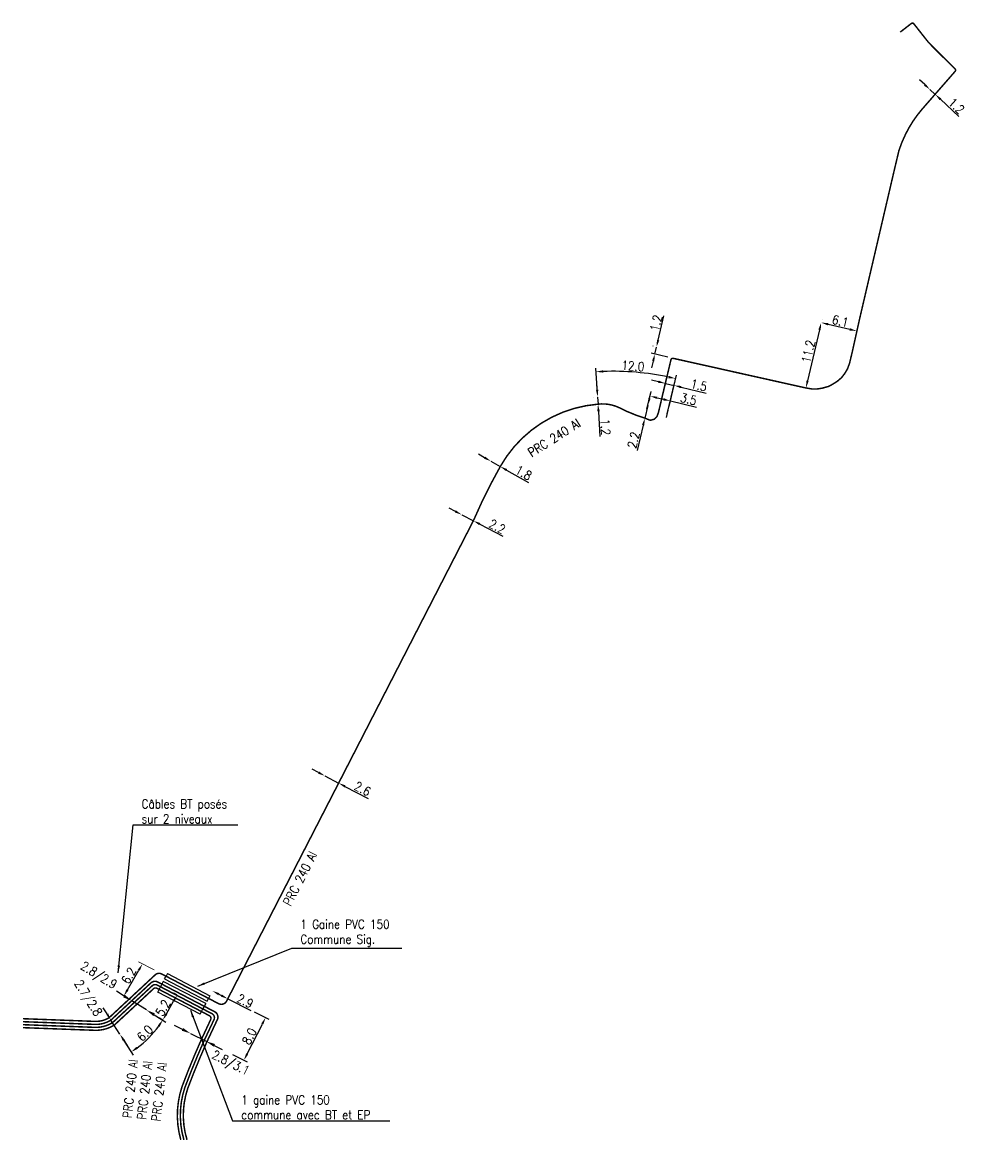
# Model space of a CAD drawing. Header units: millimetres. Extents: x 156382 to 158006, y 120998 to 122000.
# Drawn here: x 156999.9 to 157157.7, y 120999.9 to 121186.9 of the extents above; entities that cross this region are included whole.
import ezdxf
from ezdxf.enums import TextEntityAlignment as Align

# ---------------------------------------------------------------- set-up
doc = ezdxf.new("R2010")
doc.units = ezdxf.units.MM
doc.header["$PDMODE"] = 34
doc.layers.get('DEFPOINTS').update_dxf_attribs({"linetype": 'CONTINUOUS'})
doc.layers.add('M_110', color=1, linetype='M_ST_10')
doc.layers.add('M_400', color=7, linetype='CONTINUOUS')
doc.styles.get("Standard").update_dxf_attribs({"font": 'romans.shx', "width": 0.85})
doc.linetypes.add('M_ST_10', pattern='A,5,-0.3,["++",Standard,S=1,R=0,X=0,Y=-0.5],-2.8', length=8.1)
doc.dimstyles.get("Standard").update_dxf_attribs({"dimtxt": 1.5, "dimasz": 1.2, "dimexe": 0.625, "dimexo": 0.625, "dimgap": 0.25, "dimtad": 1, "dimdec": 1, "dimzin": 0, "dimdsep": 46, "dimtxsty": 'Standard', "dimcen": -0.5, "dimadec": 0, "dimazin": 0, "dimtfac": 1, "dimtdec": 1, "dimtmove": 0, "dimatfit": 3, "dimfxl": 0, "dimtolj": 1, "dimtzin": 0, "dimarcsym": 0})

# ---------------------------------------------------------------- blocks, each defined once
blk = doc.blocks.new('*D205')
at = {"layer": 'DEFPOINTS', "color": 0, "linetype": 'Continuous', "transparency": 16777216}
for p in [(157027.98, 121017.81), (157030.61, 121016.49), (157030.61, 121016.49)]:
    blk.add_point(p, dxfattribs=at)
at = {"layer": 'M_110', "color": 0, "linetype": 'Continuous', "lineweight": -2, "transparency": 16777216}
for p, q in [((157026.64, 121018.48), (157025.3, 121019.16)), ((157027.98, 121017.81), (157030.61, 121016.49)), ((157031.95, 121015.81), (157033.3, 121015.14))]:
    blk.add_line(p, q, dxfattribs=at)
at = {"layer": 'M_110', "color": 0, "linetype": 'Continuous', "transparency": 16777216}
for points in [[(157026.75, 121018.71), (157026.52, 121018.26), (157027.98, 121017.81)], [(157032.07, 121016.04), (157031.84, 121015.59), (157030.61, 121016.49)]]:
    blk.add_solid(points, dxfattribs=at)
at = {"layer": 'M_110', "color": 0, "linetype": 'Continuous', "transparency": 16777216, "insert": (157034.62, 121012.69), "char_height": 1.5, "attachment_point": 5, "rotation": 333.3538}
blk.add_mtext('\\A1;2.8/3.1', dxfattribs=at)
blk = doc.blocks.new('*D206')
at = {"layer": 'DEFPOINTS', "color": 0, "linetype": 'Continuous', "transparency": 16777216}
for p in [(157031.64, 121024.93), (157034.21, 121023.6), (157034.21, 121023.6)]:
    blk.add_point(p, dxfattribs=at)
at = {"layer": 'M_110', "color": 0, "linetype": 'Continuous', "lineweight": -2, "transparency": 16777216}
for p, q in [((157032.7, 121024.38), (157033.15, 121024.15)), ((157034.21, 121023.6), (157038.05, 121021.63))]:
    blk.add_line(p, q, dxfattribs=at)
at = {"layer": 'M_110', "color": 0, "linetype": 'Continuous', "transparency": 16777216}
for points in [[(157032.79, 121024.55), (157032.61, 121024.2), (157031.64, 121024.93)], [(157033.24, 121024.33), (157033.06, 121023.97), (157034.21, 121023.6)]]:
    blk.add_solid(points, dxfattribs=at)
at = {"layer": 'M_110', "color": 0, "linetype": 'Continuous', "transparency": 16777216, "insert": (157037.12, 121023.23), "char_height": 1.5, "attachment_point": 5, "rotation": 332.7917}
blk.add_mtext('\\A1;2.9', dxfattribs=at)
blk = doc.blocks.new('*D207')
at = {"layer": 'DEFPOINTS', "color": 0, "linetype": 'Continuous', "transparency": 16777216}
for p in [(157038.08, 121021.69), (157040.53, 121020.45), (157034.47, 121014.55)]:
    blk.add_point(p, dxfattribs=at)
at = {"layer": 'M_110', "color": 0, "linetype": 'Continuous', "lineweight": -2, "transparency": 16777216}
for p, q in [((157038.64, 121021.41), (157041.09, 121020.17)), ((157037.46, 121014.39), (157039.99, 121019.38)), ((157035.02, 121014.27), (157037.47, 121013.03))]:
    blk.add_line(p, q, dxfattribs=at)
at = {"layer": 'M_110', "color": 0, "linetype": 'Continuous', "transparency": 16777216}
for points in [[(157039.81, 121019.47), (157040.16, 121019.29), (157040.53, 121020.45)], [(157037.28, 121014.48), (157037.63, 121014.3), (157036.91, 121013.31)]]:
    blk.add_solid(points, dxfattribs=at)
at = {"layer": 'M_110', "color": 0, "linetype": 'Continuous', "transparency": 16777216, "insert": (157037.82, 121017.32), "char_height": 1.5, "attachment_point": 5, "rotation": 63.1505}
blk.add_mtext('\\A1;8.0', dxfattribs=at)
blk = doc.blocks.new('*D208')
at = {"layer": 'DEFPOINTS', "color": 0, "linetype": 'Continuous', "transparency": 16777216}
for p in [(157050.44, 121060.9), (157052.75, 121059.69), (157052.75, 121059.69)]:
    blk.add_point(p, dxfattribs=at)
at = {"layer": 'M_110', "color": 0, "linetype": 'Continuous', "lineweight": -2, "transparency": 16777216}
for p, q in [((157049.38, 121061.45), (157048.31, 121062.01)), ((157050.44, 121060.9), (157052.75, 121059.69)), ((157053.81, 121059.14), (157057.68, 121057.11))]:
    blk.add_line(p, q, dxfattribs=at)
at = {"layer": 'M_110', "color": 0, "linetype": 'Continuous', "transparency": 16777216}
for points in [[(157049.47, 121061.63), (157049.29, 121061.27), (157050.44, 121060.9)], [(157053.9, 121059.31), (157053.72, 121058.96), (157052.75, 121059.69)]]:
    blk.add_solid(points, dxfattribs=at)
at = {"layer": 'M_110', "color": 0, "linetype": 'Continuous', "transparency": 16777216, "insert": (157056.74, 121058.73), "char_height": 1.5, "attachment_point": 5, "rotation": 332.4096}
blk.add_mtext('\\A1;2.6', dxfattribs=at)
blk = doc.blocks.new('*D209')
at = {"layer": 'DEFPOINTS', "color": 0, "linetype": 'Continuous', "transparency": 16777216}
for p in [(157073.32, 121104.58), (157075.27, 121103.56), (157075.27, 121103.56)]:
    blk.add_point(p, dxfattribs=at)
at = {"layer": 'M_110', "color": 0, "linetype": 'Continuous', "lineweight": -2, "transparency": 16777216}
for p, q in [((157072.26, 121105.13), (157071.2, 121105.69)), ((157073.32, 121104.58), (157075.27, 121103.56)), ((157076.34, 121103), (157080.21, 121100.98))]:
    blk.add_line(p, q, dxfattribs=at)
at = {"layer": 'M_110', "color": 0, "linetype": 'Continuous', "transparency": 16777216}
for points in [[(157072.35, 121105.31), (157072.17, 121104.96), (157073.32, 121104.58)], [(157076.43, 121103.18), (157076.25, 121102.83), (157075.27, 121103.56)]]:
    blk.add_solid(points, dxfattribs=at)
at = {"layer": 'M_110', "color": 0, "linetype": 'Continuous', "transparency": 16777216, "insert": (157079.27, 121102.6), "char_height": 1.5, "attachment_point": 5, "rotation": 332.4096}
blk.add_mtext('\\A1;2.2', dxfattribs=at)
blk = doc.blocks.new('*D210')
at = {"layer": 'DEFPOINTS', "color": 0, "linetype": 'Continuous', "transparency": 16777216}
for p in [(157104.81, 121124.42), (157104.15, 121121.66), (157107.56, 121120.85)]:
    blk.add_point(p, dxfattribs=at)
at = {"layer": 'M_110', "color": 0, "linetype": 'Continuous', "lineweight": -2, "transparency": 16777216}
for p, q in [((157104.3, 121122.26), (157104.95, 121125.02)), ((157105.98, 121124.14), (157107.05, 121123.89)), ((157107.7, 121121.46), (157108.36, 121124.22)), ((157108.21, 121123.61), (157112.56, 121122.58))]:
    blk.add_line(p, q, dxfattribs=at)
at = {"layer": 'M_110', "color": 0, "linetype": 'Continuous', "transparency": 16777216}
for points in [[(157106.02, 121124.33), (157105.93, 121123.95), (157104.81, 121124.42)], [(157107.09, 121124.08), (157107, 121123.69), (157108.21, 121123.61)]]:
    blk.add_solid(points, dxfattribs=at)
at = {"layer": 'M_110', "color": 0, "linetype": 'Continuous', "transparency": 16777216, "insert": (157111.25, 121123.92), "char_height": 1.5, "attachment_point": 5, "rotation": 346.6711}
blk.add_mtext('\\A1;3.5', dxfattribs=at)
blk = doc.blocks.new('*D211')
at = {"layer": 'DEFPOINTS', "color": 0, "linetype": 'Continuous', "transparency": 16777216}
for p in [(157104.44, 121122.87), (157103.94, 121120.73), (157103.94, 121120.73)]:
    blk.add_point(p, dxfattribs=at)
at = {"layer": 'M_110', "color": 0, "linetype": 'Continuous', "lineweight": -2, "transparency": 16777216}
for p, q in [((157104.72, 121124.04), (157105, 121125.21)), ((157104.44, 121122.87), (157103.94, 121120.73)), ((157103.66, 121119.56), (157102.65, 121115.31))]:
    blk.add_line(p, q, dxfattribs=at)
at = {"layer": 'M_110', "color": 0, "linetype": 'Continuous', "transparency": 16777216}
for points in [[(157104.53, 121124.09), (157104.91, 121123.99), (157104.44, 121122.87)], [(157103.47, 121119.61), (157103.85, 121119.52), (157103.94, 121120.73)]]:
    blk.add_solid(points, dxfattribs=at)
at = {"layer": 'M_110', "color": 0, "linetype": 'Continuous', "transparency": 16777216, "insert": (157102.04, 121117.08), "char_height": 1.5, "attachment_point": 5, "rotation": 76.6711}
blk.add_mtext('\\A1;2.2', dxfattribs=at)
blk = doc.blocks.new('*D212')
at = {"layer": 'DEFPOINTS', "color": 0, "linetype": 'Continuous', "transparency": 16777216}
for p in [(157104.7, 121128.16), (157096.04, 121124.27), (157096.21, 121121.45), (157107.56, 121120.85), (157107.85, 121122.07)]:
    blk.add_point(p, dxfattribs=at)
at = {"layer": 'M_110', "color": 0, "linetype": 'Continuous', "lineweight": -2, "transparency": 16777216}
for p, q in [((157096, 121124.89), (157095.74, 121129.11)), ((157107.99, 121122.68), (157109.24, 121127.95))]:
    blk.add_line(p, q, dxfattribs=at)
blk.add_arc((157098.58, 121082.96), 45.61, 78.1785, 92.0196, dxfattribs=at)
at = {"layer": 'M_110', "color": 0, "linetype": 'Continuous', "transparency": 16777216}
for points in [[(157096.99, 121128.35), (157096.97, 121128.75), (157095.78, 121128.49)], [(157107.97, 121127.8), (157107.89, 121127.41), (157109.1, 121127.35)]]:
    blk.add_solid(points, dxfattribs=at)
at = {"layer": 'M_110', "color": 0, "linetype": 'Continuous', "transparency": 16777216, "insert": (157101.95, 121129.45), "char_height": 1.5, "attachment_point": 5, "rotation": 355.8599}
blk.add_mtext('\\A1;12.0', dxfattribs=at)
blk = doc.blocks.new('*D213')
at = {"layer": 'DEFPOINTS', "color": 0, "linetype": 'Continuous', "transparency": 16777216}
for p in [(157096.04, 121124.27), (157096.11, 121123.07), (157096.11, 121123.07)]:
    blk.add_point(p, dxfattribs=at)
at = {"layer": 'M_110', "color": 0, "linetype": 'Continuous', "lineweight": -2, "transparency": 16777216}
for p, q in [((157095.96, 121125.47), (157095.89, 121126.66)), ((157095.41, 121124.23), (157095.41, 121124.23)), ((157095.49, 121123.03), (157095.49, 121123.03)), ((157096.04, 121124.27), (157096.11, 121123.07)), ((157096.19, 121121.87), (157096.44, 121117.69))]:
    blk.add_line(p, q, dxfattribs=at)
at = {"layer": 'M_110', "color": 0, "linetype": 'Continuous', "transparency": 16777216}
for points in [[(157096.16, 121125.48), (157095.77, 121125.45), (157096.04, 121124.27)], [(157096.39, 121121.89), (157095.99, 121121.86), (157096.11, 121123.07)]]:
    blk.add_solid(points, dxfattribs=at)
at = {"layer": 'M_110', "color": 0, "linetype": 'Continuous', "transparency": 16777216, "insert": (157097.35, 121119.24), "char_height": 1.5, "attachment_point": 5, "rotation": 273.5271}
blk.add_mtext('\\A1;1.2', dxfattribs=at)
blk = doc.blocks.new('*D214')
at = {"layer": 'DEFPOINTS', "color": 0, "linetype": 'Continuous', "transparency": 16777216}
for p in [(157078.21, 121113.53), (157079.77, 121112.64), (157079.77, 121112.64)]:
    blk.add_point(p, dxfattribs=at)
at = {"layer": 'M_110', "color": 0, "linetype": 'Continuous', "lineweight": -2, "transparency": 16777216}
for p, q in [((157077.16, 121114.12), (157076.12, 121114.71)), ((157078.21, 121113.53), (157079.77, 121112.64)), ((157080.82, 121112.05), (157084.47, 121109.99))]:
    blk.add_line(p, q, dxfattribs=at)
at = {"layer": 'M_110', "color": 0, "linetype": 'Continuous', "transparency": 16777216}
for points in [[(157077.26, 121114.29), (157077.06, 121113.94), (157078.21, 121113.53)], [(157080.92, 121112.22), (157080.72, 121111.87), (157079.77, 121112.64)]]:
    blk.add_solid(points, dxfattribs=at)
at = {"layer": 'M_110', "color": 0, "linetype": 'Continuous', "transparency": 16777216, "insert": (157083.66, 121111.59), "char_height": 1.5, "attachment_point": 5, "rotation": 330.5096}
blk.add_mtext('\\A1;1.8', dxfattribs=at)
blk = doc.blocks.new('*D215')
at = {"layer": 'DEFPOINTS', "color": 0, "linetype": 'Continuous', "transparency": 16777216}
for p in [(157019.95, 121029.44), (157019.95, 121029.44), (157016.84, 121024.08)]:
    blk.add_point(p, dxfattribs=at)
at = {"layer": 'M_110', "color": 0, "linetype": 'Continuous', "lineweight": -2, "transparency": 16777216}
blk.add_line((157017.44, 121025.11), (157019.35, 121028.4), dxfattribs=at)
at = {"layer": 'M_110', "color": 0, "linetype": 'Continuous', "transparency": 16777216}
for points in [[(157019.17, 121028.5), (157019.52, 121028.3), (157019.95, 121029.44)], [(157017.27, 121025.21), (157017.62, 121025.01), (157016.84, 121024.08)]]:
    blk.add_solid(points, dxfattribs=at)
at = {"layer": 'M_110', "color": 0, "linetype": 'Continuous', "transparency": 16777216, "insert": (157017.66, 121027.48), "char_height": 1.5, "attachment_point": 5, "rotation": 59.9079}
blk.add_mtext('\\A1;6.2', dxfattribs=at)
blk = doc.blocks.new('*D216')
at = {"layer": 'DEFPOINTS', "color": 0, "linetype": 'Continuous', "transparency": 16777216}
for p in [(157019.92, 121022.16), (157020.61, 121021.74), (157015.74, 121018.36), (157016.18, 121017.68), (157020.08, 121016.22)]:
    blk.add_point(p, dxfattribs=at)
at = {"layer": 'M_110', "color": 0, "linetype": 'Continuous', "lineweight": -2, "transparency": 16777216}
for p, q in [((157021.14, 121021.41), (157023.87, 121019.71)), ((157016.51, 121017.15), (157018.39, 121014.18))]:
    blk.add_line(p, q, dxfattribs=at)
blk.add_arc((157009.08, 121028.9), 16.79, 306.4335, 324.0707, dxfattribs=at)
at = {"layer": 'M_110', "color": 0, "linetype": 'Continuous', "transparency": 16777216}
for points in [[(157022.5, 121019.16), (157022.84, 121018.93), (157023.34, 121020.04)], [(157019.16, 121015.22), (157018.93, 121015.55), (157018.06, 121014.71)]]:
    blk.add_solid(points, dxfattribs=at)
at = {"layer": 'M_110', "color": 0, "linetype": 'Continuous', "transparency": 16777216, "insert": (157020.36, 121017.85), "char_height": 1.5, "attachment_point": 5, "rotation": 45.6107}
blk.add_mtext('\\A1;6.0', dxfattribs=at)
blk = doc.blocks.new('*D217')
at = {"layer": 'DEFPOINTS', "color": 0, "linetype": 'Continuous', "transparency": 16777216}
for p in [(157014.68, 121020.04), (157014.68, 121020.04), (157016.18, 121017.68)]:
    blk.add_point(p, dxfattribs=at)
at = {"layer": 'M_110', "color": 0, "linetype": 'Continuous', "lineweight": -2, "transparency": 16777216}
for p, q in [((157014.04, 121021.06), (157013.4, 121022.07)), ((157016.18, 121017.68), (157014.68, 121020.04)), ((157016.82, 121016.66), (157017.46, 121015.65))]:
    blk.add_line(p, q, dxfattribs=at)
at = {"layer": 'M_110', "color": 0, "linetype": 'Continuous', "transparency": 16777216}
for points in [[(157014.21, 121021.16), (157013.87, 121020.95), (157014.68, 121020.04)], [(157016.99, 121016.77), (157016.65, 121016.56), (157016.18, 121017.68)]]:
    blk.add_solid(points, dxfattribs=at)
at = {"layer": 'M_110', "color": 0, "linetype": 'Continuous', "transparency": 16777216, "insert": (157010.71, 121023.61), "char_height": 1.5, "attachment_point": 5, "rotation": 302.3372}
blk.add_mtext('\\A1;2.7/2.8', dxfattribs=at)
blk = doc.blocks.new('*D218')
at = {"layer": 'DEFPOINTS', "color": 0, "linetype": 'Continuous', "transparency": 16777216}
for p in [(157018.15, 121023.27), (157018.15, 121023.27), (157020.61, 121021.74)]:
    blk.add_point(p, dxfattribs=at)
at = {"layer": 'M_110', "color": 0, "linetype": 'Continuous', "lineweight": -2, "transparency": 16777216}
for p, q in [((157016.87, 121024.06), (157015.6, 121024.85)), ((157020.61, 121021.74), (157018.15, 121023.27)), ((157021.88, 121020.94), (157023.16, 121020.15))]:
    blk.add_line(p, q, dxfattribs=at)
at = {"layer": 'M_110', "color": 0, "linetype": 'Continuous', "transparency": 16777216}
for points in [[(157017, 121024.27), (157016.74, 121023.84), (157018.15, 121023.27)], [(157022.02, 121021.16), (157021.75, 121020.73), (157020.61, 121021.74)]]:
    blk.add_solid(points, dxfattribs=at)
at = {"layer": 'M_110', "color": 0, "linetype": 'Continuous', "transparency": 16777216, "insert": (157012.55, 121027.36), "char_height": 1.5, "attachment_point": 5, "rotation": 328.1669}
blk.add_mtext('\\A1;2.8/2.9', dxfattribs=at)
blk = doc.blocks.new('*D219')
at = {"layer": 'DEFPOINTS', "color": 0, "linetype": 'Continuous', "transparency": 16777216}
for p in [(157025.73, 121024.23), (157026.26, 121023.93), (157023.88, 121019.74)]:
    blk.add_point(p, dxfattribs=at)
at = {"layer": 'M_110', "color": 0, "linetype": 'Continuous', "lineweight": -2, "transparency": 16777216}
for p, q in [((157025.71, 121024.24), (157025.19, 121024.54)), ((157023.95, 121021.08), (157025.14, 121023.19)), ((157023.34, 121020.04), (157022.81, 121020.34))]:
    blk.add_line(p, q, dxfattribs=at)
at = {"layer": 'M_110', "color": 0, "linetype": 'Continuous', "transparency": 16777216}
for points in [[(157024.96, 121023.29), (157025.31, 121023.09), (157025.73, 121024.23)], [(157023.77, 121021.18), (157024.12, 121020.98), (157023.36, 121020.04)]]:
    blk.add_solid(points, dxfattribs=at)
at = {"layer": 'M_110', "color": 0, "linetype": 'Continuous', "transparency": 16777216, "insert": (157023.37, 121022.09), "char_height": 1.5, "attachment_point": 5, "rotation": 60.5281}
blk.add_mtext('\\A1;5.2', dxfattribs=at)
blk = doc.blocks.new('*D220')
at = {"layer": 'DEFPOINTS', "color": 0, "linetype": 'Continuous', "transparency": 16777216}
for p in [(157151.61, 121175.7), (157152.49, 121174.89), (157152.49, 121174.89)]:
    blk.add_point(p, dxfattribs=at)
at = {"layer": 'M_110', "color": 0, "linetype": 'Continuous', "lineweight": -2, "transparency": 16777216}
for p, q in [((157150.73, 121176.52), (157149.85, 121177.33)), ((157151.61, 121175.7), (157152.49, 121174.89)), ((157153.37, 121174.07), (157156.44, 121171.22))]:
    blk.add_line(p, q, dxfattribs=at)
at = {"layer": 'M_110', "color": 0, "linetype": 'Continuous', "transparency": 16777216}
for points in [[(157150.87, 121176.66), (157150.59, 121176.37), (157151.61, 121175.7)], [(157153.51, 121174.22), (157153.23, 121173.92), (157152.49, 121174.89)]]:
    blk.add_solid(points, dxfattribs=at)
at = {"layer": 'M_110', "color": 0, "linetype": 'Continuous', "transparency": 16777216, "insert": (157156.03, 121172.97), "char_height": 1.5, "attachment_point": 5, "rotation": 317.1854}
blk.add_mtext('\\A1;1.2', dxfattribs=at)
blk = doc.blocks.new('*D221')
at = {"layer": 'DEFPOINTS', "color": 0, "linetype": 'Continuous', "transparency": 16777216}
for p in [(157133.42, 121136.69), (157139.36, 121135.31), (157139.36, 121135.3)]:
    blk.add_point(p, dxfattribs=at)
at = {"layer": 'M_110', "color": 0, "linetype": 'Continuous', "lineweight": -2, "transparency": 16777216}
for p, q in [((157133.56, 121137.3), (157133.57, 121137.31)), ((157134.59, 121136.43), (157138.19, 121135.59)), ((157139.5, 121135.91), (157139.51, 121135.92))]:
    blk.add_line(p, q, dxfattribs=at)
at = {"layer": 'M_110', "color": 0, "linetype": 'Continuous', "transparency": 16777216}
for points in [[(157134.64, 121136.63), (157134.55, 121136.24), (157133.42, 121136.71)], [(157138.24, 121135.78), (157138.15, 121135.39), (157139.36, 121135.31)]]:
    blk.add_solid(points, dxfattribs=at)
at = {"layer": 'M_110', "color": 0, "linetype": 'Continuous', "transparency": 16777216, "insert": (157136.62, 121136.98), "char_height": 1.5, "attachment_point": 5, "rotation": 346.8231}
blk.add_mtext('\\A1;6.1', dxfattribs=at)
blk = doc.blocks.new('*D222')
at = {"layer": 'DEFPOINTS', "color": 0, "linetype": 'Continuous', "transparency": 16777216}
for p in [(157133.42, 121136.69), (157130.87, 121125.78), (157130.87, 121125.78)]:
    blk.add_point(p, dxfattribs=at)
at = {"layer": 'M_110', "color": 0, "linetype": 'Continuous', "lineweight": -2, "transparency": 16777216}
for p, q in [((157133.15, 121135.52), (157131.14, 121126.95)), ((157130.26, 121125.93), (157130.26, 121125.93))]:
    blk.add_line(p, q, dxfattribs=at)
at = {"layer": 'M_110', "color": 0, "linetype": 'Continuous', "transparency": 16777216}
for points in [[(157132.95, 121135.57), (157133.34, 121135.47), (157133.42, 121136.69)], [(157130.95, 121127), (157131.33, 121126.91), (157130.87, 121125.78)]]:
    blk.add_solid(points, dxfattribs=at)
at = {"layer": 'M_110', "color": 0, "linetype": 'Continuous', "transparency": 16777216, "insert": (157131.27, 121131.89), "char_height": 1.5, "attachment_point": 5, "rotation": 76.8231}
blk.add_mtext('\\A1;11.2', dxfattribs=at)
blk = doc.blocks.new('*D223')
at = {"layer": 'DEFPOINTS', "color": 0, "linetype": 'Continuous', "transparency": 16777216}
for p in [(157105.89, 121132.63), (157105.94, 121132.62), (157108.38, 121130.81)]:
    blk.add_point(p, dxfattribs=at)
at = {"layer": 'M_110', "color": 0, "linetype": 'Continuous', "lineweight": -2, "transparency": 16777216}
for p, q in [((157106.17, 121133.8), (157107.13, 121137.87)), ((157105.33, 121132.76), (157105.28, 121132.77)), ((157105.62, 121131.46), (157105.89, 121132.63)), ((157107.77, 121130.95), (157105.01, 121131.61)), ((157105.34, 121130.29), (157105.06, 121129.13))]:
    blk.add_line(p, q, dxfattribs=at)
at = {"layer": 'M_110', "color": 0, "linetype": 'Continuous', "transparency": 16777216}
for points in [[(157105.97, 121133.84), (157106.36, 121133.75), (157105.89, 121132.63)], [(157105.14, 121130.34), (157105.53, 121130.25), (157105.62, 121131.46)]]:
    blk.add_solid(points, dxfattribs=at)
at = {"layer": 'M_110', "color": 0, "linetype": 'Continuous', "transparency": 16777216, "insert": (157105.82, 121136.65), "char_height": 1.5, "attachment_point": 5, "rotation": 76.6711}
blk.add_mtext('\\A1;1.2', dxfattribs=at)
blk = doc.blocks.new('*D224')
at = {"layer": 'DEFPOINTS', "color": 0, "linetype": 'Continuous', "transparency": 16777216}
for p in [(157108.83, 121126.21), (157106.74, 121123.89), (157107.56, 121120.85)]:
    blk.add_point(p, dxfattribs=at)
at = {"layer": 'M_110', "color": 0, "linetype": 'Continuous', "lineweight": -2, "transparency": 16777216}
for p, q in [((157106.2, 121126.83), (157105.04, 121127.11)), ((157106.88, 121124.5), (157107.51, 121127.16)), ((157107.37, 121126.55), (157108.83, 121126.21)), ((157107.7, 121121.46), (157108.97, 121126.81)), ((157110, 121125.93), (157114.2, 121124.93))]:
    blk.add_line(p, q, dxfattribs=at)
at = {"layer": 'M_110', "color": 0, "linetype": 'Continuous', "transparency": 16777216}
for points in [[(157106.25, 121127.02), (157106.16, 121126.63), (157107.37, 121126.55)], [(157110.04, 121126.12), (157109.95, 121125.73), (157108.83, 121126.21)]]:
    blk.add_solid(points, dxfattribs=at)
at = {"layer": 'M_110', "color": 0, "linetype": 'Continuous', "transparency": 16777216, "insert": (157112.97, 121126.25), "char_height": 1.5, "attachment_point": 5, "rotation": 346.6711}
blk.add_mtext('\\A1;1.5', dxfattribs=at)

msp = doc.modelspace()

# ---------------------------------------------------------------- linework, layer by layer
at = {"layer": 'M_110'}
msp.add_line((157107.56, 121120.85), (157107.85, 121122.07), dxfattribs=at)
at = {"layer": 'M_110', "lineweight": 13}
msp.add_line((157019.3, 121029.78), (157021.9, 121028.42), dxfattribs=at)
at = {"layer": 'M_110', "const_width": 0.25, "flags": 128}
for points in [[(157000, 121020.27), (157012.01, 121019.82, 0.147622), (157014.38, 121020.44), (157017.81, 121023.63), (157022.06, 121027.59, -0.317731), (157023.2, 121027.74), (157032.67, 121022.79, 0.416328), (157034.02, 121023.22), (157034.21, 121023.6), (157052.75, 121059.69), (157075.27, 121103.56, -0.026729), (157079.77, 121112.64, -0.249483), (157096.11, 121123.07, -0.142217), (157099.62, 121122.5, 0.045454), (157103.93, 121120.74, -0.018886), (157103.95, 121120.73), (157104.86, 121120.37), (157105.51, 121120.56), (157105.95, 121120.97), (157106.21, 121121.66), (157108.31, 121130.52, -0.410406), (157108.67, 121130.74), (157115.8, 121129.15), (157117.75, 121128.71), (157130.87, 121125.78), (157131.86, 121125.62), (157132.79, 121125.62), (157133.61, 121125.75), (157134.62, 121126.03), (157135.33, 121126.4), (157136.09, 121126.88), (157136.8, 121127.48), (157137.34, 121128.17), (157137.81, 121128.95), (157138.16, 121129.89), (157138.6, 121131.74), (157139.91, 121137.62), (157142.51, 121148.78), (157145.56, 121161.87), (157146.42, 121165.5), (157146.91, 121166.85), (157147.55, 121168.27), (157148.15, 121169.39), (157148.77, 121170.4), (157149.48, 121171.41), (157150.29, 121172.41), (157153.14, 121175.68), (157155.82, 121178.75, 0.396517), (157155.81, 121179.16), (157153.53, 121181.41), (157152.33, 121182.6), (157151.34, 121183.62), (157150.61, 121184.54), (157149.51, 121185.94), (157148.91, 121186.7, 0.414214), (157148.49, 121186.75), (157146.64, 121185.31)], [(157026.88, 121000, -0.15495), (157027.04, 121008.76, -0.015682), (157030.21, 121016.5), (157031.91, 121020.12, 0.401677), (157031.58, 121021.1), (157022.43, 121025.89, 0.317731), (157021.57, 121025.77), (157018.49, 121022.9), (157014.99, 121019.65, -0.15279), (157011.98, 121018.82), (157000, 121019.27)], [(157027.4, 121000, -0.157352), (157027.51, 121008.59, -0.015666), (157030.67, 121016.29), (157032.47, 121020.12, 0.402209), (157032.03, 121021.43), (157022.51, 121026.41, 0.317731), (157021.36, 121026.26), (157018.15, 121023.27), (157014.68, 121020.04, -0.150411), (157012, 121019.32), (157000, 121019.77)], [(157026.36, 121000, -0.152423), (157026.57, 121008.92, -0.015697), (157029.76, 121016.7), (157031.35, 121020.12, 0.401148), (157031.13, 121020.78), (157022.36, 121025.36, 0.317731), (157021.79, 121025.28), (157018.83, 121022.53), (157015.3, 121019.25, -0.154851), (157011.96, 121018.33), (157000, 121018.77)]]:
    msp.add_lwpolyline(points, format="xyb", dxfattribs=at)
at = {"layer": 'M_400', "color": 7, "linetype": 'CONTINUOUS'}
for p, q in [((157023.65, 121026.94), (157023.89, 121027.38)), ((157024.12, 121027.83), (157023.89, 121027.38)), ((157024.12, 121027.83), (157031.21, 121024.12)), ((157022.5, 121024.72), (157022.96, 121025.61)), ((157023.42, 121026.5), (157022.96, 121025.61)), ((157030.52, 121022.79), (157023.42, 121026.5)), ((157023.65, 121026.94), (157030.75, 121023.23)), ((157029.59, 121021.02), (157022.5, 121024.72)), ((157030.75, 121023.23), (157030.98, 121023.67)), ((157031.21, 121024.12), (157030.98, 121023.67)), ((157029.59, 121021.02), (157030.06, 121021.9)), ((157030.52, 121022.79), (157030.06, 121021.9))]:
    msp.add_line(p, q, dxfattribs=at)

# ---------------------------------------------------------------- texts
at = {"layer": 'M_110', "linetype": 'Continuous', "width": 0.85}
for rotation, p in [(32.5579, (157088.78, 121117.45)), (62.8229, (157046.3, 121043.72)), (83.7359, (157017.91, 121008.56)), (83.7359, (157020.32, 121008.3)), (83.7359, (157022.74, 121008.03))]:
    msp.add_text('PRC 240 Al', height=1.5, rotation=rotation, dxfattribs=at).set_placement(p, align=Align.MIDDLE)
at = {"layer": 'M_110', "linetype": 'Continuous', "insert": (157019.82, 121052.95), "char_height": 1.5, "attachment_point": 7}
msp.add_mtext('Câbles BT posés\\Psur 2 niveaux', dxfattribs=at)
at = {"layer": 'M_110', "insert": (157017.95, 121041.63), "char_height": 1.5, "attachment_point": 7}
msp.add_mtext('\\A1;', dxfattribs=at)
at = {"layer": 'M_400', "linetype": 'Continuous', "char_height": 1.5, "attachment_point": 7}
for s, insert in [('{\\Fromans.shx|c1;\\C0;1 Gaine PVC 150\\PCommune Sig.}', (157046.35, 121032.32)), ('1 gaine PVC 150\\Pcommune avec BT et EP', (157036.47, 121003.44))]:
    msp.add_mtext(s, dxfattribs=dict(at, insert=insert))

# ---------------------------------------------------------------- dimensions: what is measured, and where the dimension line sits
at = {"layer": 'M_110', "linetype": 'Continuous'}
for base, p1, p2, angle, picture, middle, dimtype in [((157152.49, 121174.89), (157151.61, 121175.7), (157152.49, 121174.89), 317.1854, '*D220', (157155.35, 121172.24), 160), ((157105.89, 121132.63), (157108.38, 121130.81), (157105.94, 121132.62), 76.6711, '*D223', (157106.79, 121136.42), 160), ((157139.36, 121135.31), (157133.42, 121136.69), (157139.36, 121135.3), 346.8231, '*D221', (157136.39, 121136.01), 160), ((157130.87, 121125.78), (157133.42, 121136.69), (157130.87, 121125.78), 76.8231, '*D222', (157132.24, 121131.66), 160), ((157096.11, 121123.07), (157096.04, 121124.27), (157096.11, 121123.07), 273.5271, '*D213', (157096.35, 121119.18), 161), ((157108.83, 121126.21), (157106.74, 121123.89), (157107.56, 121120.85), 346.6711, '*D224', (157112.74, 121125.28), 160), ((157103.94, 121120.73), (157104.44, 121122.87), (157103.94, 121120.73), 256.6711, '*D211', (157103.02, 121116.85), 161), ((157104.81, 121124.42), (157107.56, 121120.85), (157104.15, 121121.66), 166.6711, '*D210', (157111.02, 121122.95), 161), ((157079.77, 121112.64), (157078.21, 121113.53), (157079.77, 121112.64), 330.5096, '*D214', (157083.16, 121110.72), 161), ((157075.27, 121103.56), (157073.32, 121104.58), (157075.27, 121103.56), 332.4096, '*D209', (157078.81, 121101.71), 161), ((157052.75, 121059.69), (157050.44, 121060.9), (157052.75, 121059.69), 332.4096, '*D208', (157056.28, 121057.85), 161), ((157019.95, 121029.44), (157016.84, 121024.08), (157019.95, 121029.44), 59.9079, '*D215', (157018.52, 121026.98), 161), ((157034.21, 121023.6), (157031.64, 121024.93), (157034.21, 121023.6), 332.7917, '*D206', (157036.67, 121022.34), 161), ((157040.53, 121020.45), (157034.47, 121014.55), (157038.08, 121021.69), 63.1505, '*D207', (157038.71, 121016.86), 161)]:
    dim = msp.add_linear_dim(base=base, p1=p1, p2=p2, angle=angle, dimstyle='Standard', dxfattribs=at)
    dim.commit()
    dim.dimension.update_dxf_attribs({"geometry": picture, "text_midpoint": middle, "dimtype": dimtype})
for base, line1, line2, text, picture, middle in [((157104.7, 121128.16), ((157096.21, 121121.45), (157096.04, 121124.27)), ((157107.56, 121120.85), (157107.85, 121122.07)), '12.0', '*D212', (157101.88, 121128.45)), ((157020.08, 121016.22), ((157016.18, 121017.68), (157015.74, 121018.36)), ((157020.61, 121021.74), (157019.92, 121022.16)), '6.0', '*D216', (157021.07, 121017.15))]:
    dim = msp.add_angular_dim_2l(base=base, line1=line1, line2=line2, text=text, dimstyle='Standard', override={"dimadec": 1}, dxfattribs=at)
    dim.commit()
    dim.dimension.update_dxf_attribs({"geometry": picture, "text_midpoint": middle, "dimtype": 162})
for base, p1, p2, angle, text, override, picture, middle in [((157018.15, 121023.27), (157020.61, 121021.74), (157018.15, 121023.27), 148.1669, '2.8/2.9', {"dimasz": 1.5, "dimtmove": 2}, '*D218', (157012.55, 121027.36)), ((157014.68, 121020.04), (157016.18, 121017.68), (157014.68, 121020.04), 122.3372, '2.7/2.8', {"dimtmove": 2}, '*D217', (157010.71, 121023.61)), ((157030.61, 121016.49), (157027.98, 121017.81), (157030.61, 121016.49), 333.3538, '2.8/3.1', {"dimasz": 1.5, "dimtmove": 2}, '*D205', (157034.62, 121012.69))]:
    dim = msp.add_linear_dim(base=base, p1=p1, p2=p2, angle=angle, text=text, dimstyle='Standard', override=override, dxfattribs=at)
    dim.commit()
    dim.dimension.update_dxf_attribs({"geometry": picture, "text_midpoint": middle, "dimtype": 161})
dim = msp.add_linear_dim(base=(157025.73, 121024.23), p1=(157023.88, 121019.74), p2=(157026.26, 121023.93), angle=60.5281, text='5.2', dimstyle='Standard', dxfattribs=at)
dim.commit()
dim.dimension.update_dxf_attribs({"geometry": '*D219', "text_midpoint": (157024.24, 121021.6), "dimtype": 161})

# ---------------------------------------------------------------- leaders
at = {"layer": 'M_110', "linetype": 'Continuous', "annotation_type": 0, "has_hookline": 1, "hookline_direction": 0, "text_width": 16.09}
msp.add_leader([(157015.89, 121027.97), (157018.37, 121052.7), (157019.57, 121052.7)], dimstyle='Standard', override={"dimgap": 0.25, "dimtad": 1}, dxfattribs=at)
at = {"layer": 'M_400', "linetype": 'Continuous', "annotation_type": 0, "has_hookline": 1, "hookline_direction": 0}
for points, text_width in [([(157029.21, 121025.71), (157044.9, 121032.07), (157046.1, 121032.07)], 16.94), ([(157027.97, 121021.68), (157035.02, 121003.19), (157036.22, 121003.19)], 24.83)]:
    msp.add_leader(points, dimstyle='Standard', override={"dimgap": 0.25, "dimtad": 1}, dxfattribs=dict(at, text_width=text_width))

doc.saveas('drawing.dxf')
